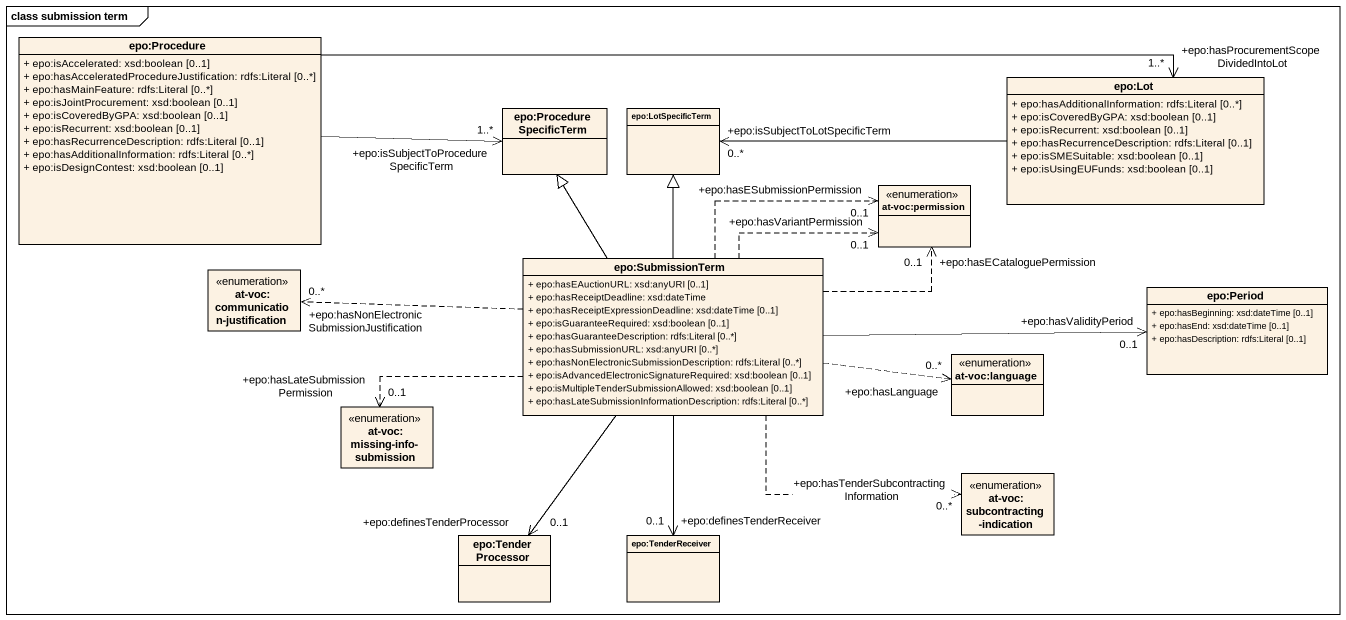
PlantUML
@startuml
mainframe class submission term
hide circle
hide empty members
skinparam classAttributeIconSize 0
class "epo:Procedure" as epo_Procedure {
  + epo:isAccelerated: xsd:boolean [0..1]
  + epo:hasAcceleratedProcedureJustification: rdfs:Literal [0..*]
  + epo:hasMainFeature: rdfs:Literal [0..*]
  + epo:isJointProcurement: xsd:boolean [0..1]
  + epo:isCoveredByGPA: xsd:boolean [0..1]
  + epo:isRecurrent: xsd:boolean [0..1]
  + epo:hasRecurrenceDescription: rdfs:Literal [0..1]
  + epo:hasAdditionalInformation: rdfs:Literal [0..*]
  + epo:isDesignContest: xsd:boolean [0..1]
}
class "epo:ProcedureSpecificTerm" as epo_ProcedureSpecificTerm
class "epo:LotSpecificTerm" as epo_LotSpecificTerm
class "epo:Lot" as epo_Lot {
  + epo:hasAdditionalInformation: rdfs:Literal [0..*]
  + epo:isCoveredByGPA: xsd:boolean [0..1]
  + epo:isRecurrent: xsd:boolean [0..1]
  + epo:hasRecurrenceDescription: rdfs:Literal [0..1]
  + epo:isSMESuitable: xsd:boolean [0..1]
  + epo:isUsingEUFunds: xsd:boolean [0..1]
}
enum "at-voc:permission" as at_voc_permission
class "epo:SubmissionTerm" as epo_SubmissionTerm {
  + epo:hasEAuctionURL: xsd:anyURI [0..1]
  + epo:hasReceiptDeadline: xsd:dateTime
  + epo:hasReceiptExpressionDeadline: xsd:dateTime [0..1]
  + epo:isGuaranteeRequired: xsd:boolean [0..1]
  + epo:hasGuaranteeDescription: rdfs:Literal [0..*]
  + epo:hasSubmissionURL: xsd:anyURI [0..*]
  + epo:hasNonElectronicSubmissionDescription: rdfs:Literal [0..*]
  + epo:isAdvancedElectronicSignatureRequired: xsd:boolean [0..1]
  + epo:isMultipleTenderSubmissionAllowed: xsd:boolean [0..1]
  + epo:hasLateSubmissionInformationDescription: rdfs:Literal [0..*]
}
enum "at-voc:communication-justification" as at_voc_communication
class "epo:Period" as epo_Period {
  + epo:hasBeginning: xsd:dateTime [0..1]
  + epo:hasEnd: xsd:dateTime [0..1]
  + epo:hasDescription: rdfs:Literal [0..1]
}
enum "at-voc:language" as at_voc_language
enum "at-voc:missing-info-submission" as at_voc_missing_info
enum "at-voc:subcontracting-indication" as at_voc_subcontracting
class "epo:TenderProcessor" as epo_TenderProcessor
class "epo:TenderReceiver" as epo_TenderReceiver
epo_Procedure -right-> "+epo:isSubjectToProcedureSpecificTerm\n1..*" epo_ProcedureSpecificTerm
epo_Procedure -right-> "+epo:hasProcurementScopeDividedIntoLot\n1..*" epo_Lot
epo_Lot -left-> "+epo:isSubjectToLotSpecificTerm\n0..*" epo_LotSpecificTerm
epo_SubmissionTerm -up-|> epo_ProcedureSpecificTerm
epo_SubmissionTerm -up-|> epo_LotSpecificTerm
epo_SubmissionTerm .right.> "+epo:hasVariantPermission\n0..1" at_voc_permission
epo_SubmissionTerm .right.> "+epo:hasESubmissionPermission\n0..1" at_voc_permission
epo_SubmissionTerm .right.> "+epo:hasECataloguePermission\n0..1" at_voc_permission
epo_SubmissionTerm .left.> "+epo:hasNonElectronicSubmissionJustification\n0..*" at_voc_communication
epo_SubmissionTerm -right-> "+epo:hasValidityPeriod\n0..1" epo_Period
epo_SubmissionTerm .right.> "+epo:hasLanguage\n0..*" at_voc_language
epo_SubmissionTerm .left.> "+epo:hasLateSubmissionPermission\n0..1" at_voc_missing_info
epo_SubmissionTerm .right.> "+epo:hasTenderSubcontractingInformation\n0..*" at_voc_subcontracting
epo_SubmissionTerm --> "+epo:definesTenderProcessor\n0..1" epo_TenderProcessor
epo_SubmissionTerm --> "+epo:definesTenderReceiver\n0..1" epo_TenderReceiver
@enduml
